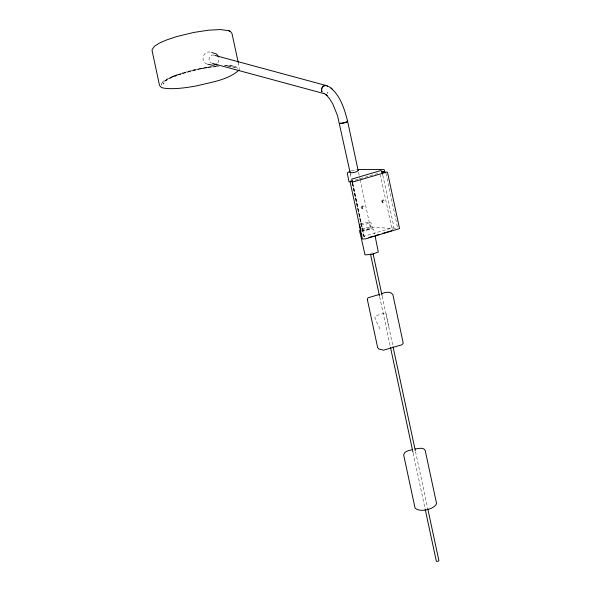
<?xml version="1.0" encoding="UTF-8"?>
<svg xmlns="http://www.w3.org/2000/svg" width="591" height="591" viewBox="0 0 591 591"><rect width="100%" height="100%" fill="white"/><g stroke="black" fill="none" stroke-linecap="round" stroke-linejoin="round"><path stroke-width="0.44" stroke-dasharray="2.96 2.22" d="M362.12 229.973L366.221 228.207L370.72 228.126L369.545 222.644L365.445 224.417L360.946 224.499M217.88 62.838L219.032 60.009L218.943 57.63M327.17 93.223L327.99 92.551L327.119 93.201M351.047 173.584L350.249 174.404M370.446 253.369L372.419 252.852M360.473 224.07L366.405 222.275L370.971 222.467M171.855 76.852C168.96 78.64 163.308 79.977 163.426 84.136C166.403 77.835 175.084 76.697 180.935 74.038M173.436 76.165C169.447 78.44 161.986 79.689 161.217 85.038L161.831 83.361L163.899 81.447L172.003 77.192L185.123 72.73L201.42 68.741M171.915 76.764L175.135 75.478M361.441 229.086L366.39 227.624L371.37 227.033L392.158 228.554L392.439 229.84M173.717 76.04L176.931 74.798M361.744 231.059L366.516 229.618L372.633 229.013L373.711 229.493L374.657 233.91M175.63 75.308L182.863 72.789M177.64 74.584L194.04 69.745L212.561 66.377M182.028 73.594L198.916 69.25M355.102 180.181L378.506 173.274M184.207 72.486L198.827 68.829L212.745 66.458M351.357 170.74L356.75 169.624M201.221 68.815L203.917 68.268M203.57 68.371L206.399 67.832M205.897 67.965L211.26 67.086M208.202 67.596L218.153 66.288M212.686 66.968L218.965 66.347M215.42 66.059L218.168 65.808M215.833 66.089L218.064 65.867M395.963 228.828L391.922 228.916L380.39 175.128M224.861 65.468C228.946 65.882 235.321 64.485 237.759 68.6M224.373 65.52C227.919 65.83 232.625 65.069 235.218 68.024M227.934 65.882L234.693 66.65L237.722 68.526M361.352 230.763L366.701 230.239L372.308 228.104L370.889 222.393M227.661 66.185L231.487 66.62L234.649 67.795M213.92 55.148C209.14 53.796 206.887 61.841 211.659 63.185M210.182 52.171C203.171 50.191 199.965 62.114 206.924 64.042M362.482 234.76L365.622 237.663M379.57 329.106C379.459 324.525 373.719 320.189 375.152 315.949L384.519 313.193L386.182 313.533L388.93 326.35M385.945 173.311L397.861 228.894M382.828 175.305L393.998 227.409L364.669 236.06L363.886 235.853L352.694 183.638M358.567 172.387L359.912 178.674M360.111 179.568L370.498 228.052C368.725 229.906 364.987 230.424 362.416 229.965L352.406 183.291M382.214 296.254L393.052 346.814M415.503 451.539L427.507 507.506M379.658 296.859L390.304 346.511M413.146 453.038L424.951 508.112M352.775 183.276L364.307 237.065M350.293 173.422L351.253 177.906M352.184 183.084L363.908 237.774M238.225 62.461L239.554 68.667M360.938 207.035C363.642 212.767 365.371 202.617 360.938 207.035M381.409 200.992C384.106 206.732 385.834 196.574 381.409 200.992M362.217 206.828L361.995 207.611L362.505 208.18L361.818 207.995L362.549 207.781L362.771 206.998L362.261 206.429L362.948 206.614L362.217 206.828M382.687 200.792L382.466 201.575L382.975 202.137L382.288 201.952L383.02 201.738L383.241 200.955L382.732 200.393L383.419 200.578L382.687 200.792"/><path stroke-width="0.89" d="M350.478 180.935L350.271 182.538L362.379 239.015L365.984 238.779L399.56 228.599L387.452 172.121L381.764 171.922M381.535 293.808C384.512 292.198 390.747 290.949 392.889 294.613L403.232 343.201L402.013 344.745L383.618 350.16L378.912 349.059L377.686 347.767L367.373 299.622M360.111 232.049L361.227 233.6M359.609 224.816L360.68 230.608M239.296 69.797C228.252 80.125 211.711 81.957 197.564 85.68C188.44 87.409 179.184 88.776 169.876 88.672C166.536 88.207 161.225 89.012 159.518 85.392L152.109 50.826L152.197 49.393L154.532 46.201L159.215 43.195L165.761 40.262L176.369 36.664L193.685 32.461L208.35 30.2L220.487 29.565L228.687 30.702L230.837 31.892L232.012 33.591L238.225 62.461M216.771 64.035L213.166 65.342L207.729 64.227M385.753 172.417L351.992 182.191M360.591 229.485L359.557 230.52L365.009 254.847L371.894 254.418L378.299 251.988L375.041 235.676L379.407 234.361M350.145 171.124L347.213 172.956L349.037 181.976L352.502 180.949M381.971 172.254L384.571 171.486L384.165 169.565L357.969 169.506M368.88 237.471L373.268 236.171M382.924 233.327L391.693 230.734M379.806 294.318L368.378 297.701L367.617 298.344L367.38 299.718M412.703 449.448C409.696 450.593 403.993 450.874 403.683 454.974L415.067 508.083C419.425 512.789 434.289 509.464 436.586 503.591L425.202 450.482C423.511 446.818 418.251 448.768 415.178 448.931M211.785 52.54L216.476 53.973L218.729 56.876M214.806 55.384L326.505 85.621M212.546 63.429L324.237 93.659L323.329 93.252M228.687 30.702L229.079 30.872M229.471 31.042L229.869 31.22M349.835 172.483C352.546 172.971 356.476 172.424 358.353 170.474M329.18 86.759C340.128 94.671 344.376 108.67 347.589 121.177M324.777 93.858L327.082 95.594L325.619 94.309L326.298 94.907M331.026 88.029L331.706 88.635M331.972 88.864L332.63 89.44M326.424 95.018L329.697 98.867L332.881 104.156L337.55 115.703L350.101 172.52M321.969 91.745L321.622 90.748A4.174 3.797 -70.9 0 1 323.624 86.072A4.174 3.797 -70.9 0 1 328.219 86.685A4.174 3.827 -74.9 0 0 321.622 90.748L321.955 91.738M382.636 174.411L381.941 171.626L381.055 170.481L351.726 179.132L352.502 182.737M347.597 121.214L358.183 170.592M373.12 253.82L382.022 295.352M393.052 346.814L415.31 450.63M427.699 508.415L438.921 560.778L437.835 561.302L436.372 561.376L425.143 509.014M370.564 254.425L379.466 295.958M390.496 347.412L412.954 452.137M345.181 122.61A4.174 0.827 -12.1 0 0 347.301 121.059A4.174 0.702 -12.8 0 1 345.151 122.477A4.174 0.702 -12.8 0 1 339.803 123.275A4.174 0.827 -12.1 0 0 345.181 122.61"/></g></svg>
